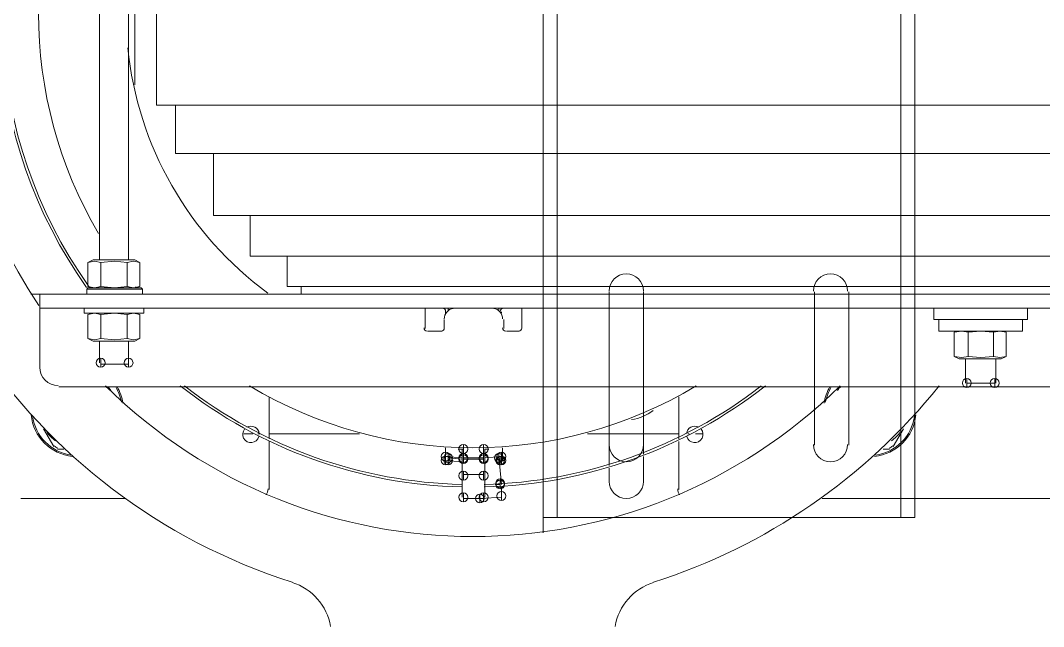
# Model space of a CAD drawing. Extents: x 758840 to 1108724, y -102573 to 143521.
# Drawn here: x 804649 to 805198, y 71139 to 71464 of the extents above; entities that cross this region are included whole.
import ezdxf
from ezdxf.xclip import XClip

# ---------------------------------------------------------------- set-up
doc = ezdxf.new("R2010")
doc.units = 0
doc.header["$LTSCALE"] = 1000
doc.header["$MEASUREMENT"] = 0
for name, color, linetype in [('02电气-设备', 255, 'Continuous'), ('PDF_0', 7, 'Continuous'), ('钢盖板', 6, 'Continuous')]:
    doc.layers.add(name, color=color, linetype=linetype)

# ---------------------------------------------------------------- blocks, each defined once
blk = doc.blocks.new('2500KVA 变压器')
at = {"layer": 'PDF_0', "lineweight": 15}
for points in [[(1854.9, 926.96), (1854.9, 953.51)], [(1655.46, 405.56), (1854.9, 405.56), (1854.9, 945.34)], [(1655.46, 945.34), (1655.46, 405.56)], [(1655.46, 945.34), (1854.9, 945.34)], [(1662.95, 945.34), (1662.95, 405.56)], [(1847.41, 405.56), (1847.41, 945.34)], [(1407.69, 935.13), (1705.15, 935.13)], [(1877.36, 934.45), (1888.25, 935.13)], [(1877.36, 929), (1877.36, 933.77)], [(1886.21, 934.45), (1886.21, 908.58)], [(1897.78, 935.13), (1886.89, 935.13)], [(1898.46, 934.45), (1898.46, 908.58)], [(2079.52, 935.13), (2135.33, 935.13)], [(1782.06, 930.36), (1782.06, 904.5)], [(2001.92, 904.5), (2001.92, 930.36)], [(1801.12, 926.28), (1801.12, 912.67)], [(1819.5, 918.79), (1819.5, 926.28)], [(1854.9, 905.86), (1854.9, 925.6)], [(1877.36, 927.64), (1878.72, 912.67)], [(1880.76, 927.64), (1878.04, 927.64)], [(1819.5, 900.41), (1819.5, 917.43)], [(1886.89, 922.2), (1897.78, 922.2)], [(1876.68, 907.9), (1876.68, 914.71)], [(1877.36, 914.71), (1878.72, 915.39)], [(1886.21, 913.35), (1877.36, 912.67)], [(1878.72, 912.67), (1878.72, 914.71)], [(1897.78, 914.03), (1886.89, 914.03)], [(1897.78, 913.35), (1886.89, 913.35)], [(1898.46, 915.39), (1907.31, 914.71)], [(1898.46, 914.03), (1905.95, 913.35)], [(1907.31, 912.67), (1898.46, 913.35)], [(1905.95, 914.71), (1905.95, 912.67)], [(1907.31, 914.71), (1907.31, 907.9)], [(1661.58, 897.69), (1667.03, 907.22)], [(1669.07, 908.58), (1672.47, 908.58)], [(1690.85, 824.18), (1690.85, 906.54)], [(1709.23, 906.54), (1709.23, 824.18)], [(1801.12, 911.3), (1801.12, 900.41)], [(1801.12, 824.18), (1801.12, 906.54)], [(1819.5, 906.54), (1819.5, 824.18)], [(1885.53, 908.58), (1886.21, 908.58), (1884.16, 908.58)], [(1900.5, 908.58), (1897.78, 908.58)], [(2112.19, 908.58), (2115.59, 908.58)], [(2117.64, 907.22), (2123.08, 897.69)], [(1782.06, 903.14), (1782.06, 880.67)], [(2001.92, 880.67), (2001.92, 903.14)], [(1773.21, 900.41), (1769.13, 900.41)], [(1777.3, 900.41), (1776.62, 900.41)], [(1831.07, 900.41), (1782.06, 900.41)], [(2001.92, 900.41), (1953.59, 900.41)], [(2008.05, 900.41), (2006.69, 900.41)], [(2015.53, 900.41), (2010.77, 900.41)], [(2114.91, 875.23), (325.42, 875.23)], [(1611.89, 860.25), (1611.89, 873.19)], [(1627.55, 873.19), (1612.58, 873.19)], [(1628.23, 860.25), (1628.23, 873.19)], [(1696.98, 877.27), (1695.62, 875.23)], [(2088.37, 875.23), (2087.01, 877.27)], [(2092.45, 862.98), (2077.48, 862.98)], [(2077.48, 850.72), (2077.48, 862.3)], [(2093.13, 850.72), (2093.13, 862.3)], [(2125.12, 865.02), (2125.12, 825.54)], [(1606.45, 858.89), (1609.17, 860.25)], [(1606.45, 858.89), (1609.85, 859.57), (1613.26, 858.89)], [(1606.45, 858.89), (1606.45, 845.96)], [(1609.17, 860.25), (1631.63, 860.25)], [(1613.26, 858.89), (1620.06, 859.57), (1626.87, 858.89)], [(1613.26, 858.89), (1613.26, 845.96)], [(1626.87, 858.89), (1630.27, 859.57), (1634.36, 858.89)], [(1626.87, 858.89), (1626.87, 845.96)], [(1634.36, 858.89), (1631.63, 860.25)], [(1634.36, 858.89), (1634.36, 845.96)], [(1609.17, 845.28), (1606.45, 845.96)], [(1606.45, 845.96), (1609.85, 845.28), (1613.26, 845.96)], [(1613.26, 845.96), (1620.06, 845.28), (1626.87, 845.96)], [(1626.87, 845.96), (1630.27, 845.28), (1634.36, 845.96)], [(1631.63, 845.28), (1634.36, 845.96)], [(2071.35, 849.36), (2074.07, 850.72)], [(2071.35, 849.36), (2074.75, 850.04), (2078.16, 849.36)], [(2071.35, 849.36), (2071.35, 836.43)], [(2074.07, 850.72), (2096.53, 850.72)], [(2078.16, 849.36), (2084.96, 850.04), (2092.45, 849.36)], [(2078.16, 849.36), (2078.16, 836.43)], [(2092.45, 849.36), (2095.85, 850.04), (2099.26, 849.36)], [(2092.45, 849.36), (2092.45, 836.43)], [(2099.26, 849.36), (2096.53, 850.72)], [(2099.26, 849.36), (2099.26, 836.43)], [(1642.52, 845.28), (1597.6, 845.28)], [(1597.6, 839.15), (1597.6, 845.28)], [(1642.52, 839.15), (1642.52, 845.28)], [(1866.47, 843.92), (1866.47, 833.03)], [(1867.83, 845.28), (1874.63, 845.28)], [(1876, 839.15), (1876, 843.92)], [(1907.99, 843.92), (1907.99, 839.15)], [(1909.35, 845.28), (1916.84, 845.28)], [(1918.2, 843.92), (1918.2, 833.03)], [(1594.88, 839.15), (1645.25, 839.15)], [(1594.88, 833.03), (1594.88, 839.15)], [(1645.25, 833.03), (1645.25, 839.15)], [(1877.36, 835.75), (1877.36, 835.07)], [(1907.31, 835.07), (1907.31, 835.75)], [(2101.3, 835.75), (2069.31, 835.75)], [(2069.31, 833.03), (2069.31, 835.75)], [(2074.07, 835.75), (2071.35, 836.43)], [(2071.35, 836.43), (2074.75, 835.75), (2078.16, 836.43)], [(2078.16, 836.43), (2084.96, 835.75), (2092.45, 836.43)], [(2092.45, 836.43), (2095.85, 835.75), (2099.26, 836.43)], [(2096.53, 835.75), (2099.26, 836.43)], [(2101.3, 833.03), (2101.3, 835.75)], [(2125.12, 833.03), (315.21, 833.03)], [(310.44, 825.54), (2129.89, 825.54)], [(1984.9, 821.46), (1984.9, 825.54)], [(2069.99, 825.54), (2069.99, 822.82)], [(2099.94, 825.54), (2099.94, 822.82)], [(1992.39, 821.46), (1532.26, 821.46)], [(1992.39, 805.12), (1992.39, 821.46)], [(2069.99, 822.82), (2099.94, 822.82)], [(2070.67, 822.14), (2069.99, 822.82)], [(2070.67, 822.14), (2099.26, 822.14)], [(2074.07, 822.14), (2071.35, 821.46)], [(2078.16, 821.46), (2074.75, 822.14), (2071.35, 821.46)], [(2071.35, 808.52), (2071.35, 821.46)], [(2092.45, 821.46), (2084.96, 822.14), (2078.16, 821.46)], [(2078.16, 808.52), (2078.16, 821.46)], [(2099.26, 821.46), (2095.85, 822.14), (2092.45, 821.46)], [(2092.45, 808.52), (2092.45, 821.46)], [(2096.53, 822.14), (2099.26, 821.46)], [(2099.26, 822.14), (2099.94, 822.82)], [(2099.26, 808.52), (2099.26, 821.46)], [(2071.35, 808.52), (2074.07, 807.16)], [(2078.16, 808.52), (2074.75, 807.84), (2071.35, 808.52)], [(2092.45, 808.52), (2084.96, 807.84), (2078.16, 808.52)], [(2099.26, 808.52), (2095.85, 807.84), (2092.45, 808.52)], [(2099.26, 808.52), (2096.53, 807.16)], [(2012.13, 805.12), (1526.81, 805.12)], [(2012.13, 783.34), (2012.13, 805.12)], [(2096.53, 807.16), (2074.07, 807.16)], [(2077.48, 551.23), (2077.48, 807.16)], [(2093.13, 551.23), (2093.13, 807.16)], [(2031.87, 783.34), (1526.81, 783.34)], [(2031.87, 749.98), (2031.87, 783.34)], [(2052.29, 749.98), (1526.81, 749.98)], [(2052.29, 724.12), (2052.29, 749.98)], [(2062.5, 724.12), (1526.81, 724.12)], [(2062.5, 626.1), (2062.5, 724.12)], [(2074.07, 636.99), (2074.07, 713.23)]]:
    blk.add_lwpolyline(points, dxfattribs=at)
for points in [[(1877.36, 931.38), (1877.36, 936.15), (1877.36, 936.15)], [(1886.89, 932.06), (1886.89, 936.83), (1886.89, 936.83)], [(1888.93, 932.75), (1888.93, 937.51), (1888.93, 937.51)], [(1888.93, 932.75), (1888.93, 937.51), (1888.93, 937.51)], [(1897.78, 932.06), (1897.78, 936.83), (1897.78, 936.83)], [(1878.04, 925.26), (1878.04, 930.02), (1878.04, 930.02)], [(1878.04, 924.58), (1878.04, 929.34), (1878.04, 929.34)], [(1886.89, 920.49), (1886.89, 925.26), (1886.89, 925.26)], [(1897.78, 920.49), (1897.78, 925.26), (1897.78, 925.26)], [(1877.36, 912.33), (1877.36, 917.09), (1877.36, 917.09)], [(1878.04, 912.33), (1878.04, 917.09), (1878.04, 917.09)], [(1905.95, 912.33), (1905.95, 917.09), (1905.95, 917.09)], [(1907.31, 912.33), (1907.31, 917.09), (1907.31, 917.09)], [(1877.36, 910.28), (1877.36, 915.05), (1877.36, 915.05)], [(1878.72, 910.96), (1878.72, 915.73), (1878.72, 915.73)], [(1878.72, 910.96), (1878.72, 915.73), (1878.72, 915.73)], [(1886.89, 911.64), (1886.89, 916.41), (1886.89, 916.41)], [(1886.89, 910.96), (1886.89, 915.73), (1886.89, 915.73)], [(1897.78, 911.64), (1897.78, 916.41), (1897.78, 916.41)], [(1897.78, 910.96), (1897.78, 915.73), (1897.78, 915.73)], [(1905.95, 910.96), (1905.95, 915.73), (1905.95, 915.73)], [(1907.31, 910.28), (1907.31, 915.05), (1907.31, 915.05)], [(1886.89, 906.2), (1886.89, 910.96), (1886.89, 910.96)], [(1897.78, 906.2), (1897.78, 910.96), (1897.78, 910.96)], [(1612.58, 870.8), (1612.58, 875.57), (1612.58, 875.57)], [(1627.55, 870.8), (1627.55, 875.57), (1627.55, 875.57)], [(2077.48, 859.91), (2077.48, 864.68), (2077.48, 864.68)], [(2092.45, 859.91), (2092.45, 864.68), (2092.45, 864.68)], [(1878.72, 834.39), (1878.72, 833.03)], [(1905.95, 834.39), (1905.95, 833.03)]]:
    blk.add_lwpolyline(points, close=True, dxfattribs=at)
for points in [[(1816.32, 1003.72), (1814.36, 992.62), (1806.4, 983.53), (1795.66, 980.11)], [(1989.69, 980.11), (1978.94, 983.53), (1970.99, 992.62), (1969.03, 1003.72)], [(1642.44, 874.65), (1681.99, 924.15), (1735.33, 960.82), (1795.72, 980)], [(1695.49, 874.66), (1804.82, 982.51), (1980.52, 982.51), (2089.86, 874.66)], [(1989.63, 980), (2132.19, 934.71), (2224.42, 796.77), (2211.79, 647.72)], [(1801.12, 925.94), (1801.12, 931.01), (1805.24, 935.13), (1810.31, 935.13)], [(1810.31, 935.13), (1815.39, 935.13), (1819.5, 931.01), (1819.5, 925.94)], [(1735.51, 874.61), (1778.71, 908.58), (1831.74, 927.64), (1886.68, 928.93)], [(1781.69, 933.13), (1782.37, 932.24), (1782.74, 931.15), (1782.74, 930.02)], [(1898.67, 928.93), (1953.6, 927.64), (2006.64, 908.58), (2049.83, 874.61)], [(2002.6, 930.02), (2002.6, 931.15), (2002.97, 932.24), (2003.66, 933.13)], [(1737.85, 874.7), (1780.54, 907.76), (1832.7, 926.29), (1886.69, 927.57)], [(1898.66, 927.57), (1952.65, 926.29), (2004.81, 907.76), (2047.5, 874.7)], [(1772.78, 874.71), (1846.58, 918.96), (1938.76, 918.96), (2012.56, 874.71)], [(1654.9, 890.27), (1656.06, 902.05), (1665.38, 911.37), (1677.17, 912.54)], [(1655.65, 890.84), (1657.03, 901.79), (1665.65, 910.41), (1676.6, 911.8)], [(1691.53, 906.2), (1691.53, 911.27), (1695.65, 915.39), (1700.72, 915.39)], [(1700.72, 915.39), (1705.8, 915.39), (1709.91, 911.27), (1709.91, 906.2)], [(1801.12, 906.2), (1801.12, 911.27), (1805.24, 915.39), (1810.31, 915.39)], [(1810.31, 915.39), (1815.39, 915.39), (1819.5, 911.27), (1819.5, 906.2)], [(2107.5, 912.54), (2119.28, 911.37), (2128.6, 902.05), (2129.77, 890.27)], [(2108.07, 911.8), (2119.01, 910.41), (2127.64, 901.79), (2129.02, 890.84)], [(1667.19, 906.94), (1667.87, 907.38), (1668.57, 907.78), (1669.28, 908.15)], [(2115.38, 908.15), (2116.1, 907.78), (2116.8, 907.38), (2117.47, 906.94)], [(1663.23, 899.42), (1664.53, 901.26), (1666.14, 902.87), (1667.97, 904.18)], [(1770.19, 897.89), (1769.01, 899.27), (1768.8, 901.23), (1769.65, 902.84)], [(1769.65, 902.84), (1770.51, 904.44), (1772.25, 905.36), (1774.06, 905.15)], [(1774.06, 905.15), (1775.86, 904.94), (1777.36, 903.65), (1777.83, 901.9)], [(2007.52, 901.9), (2007.99, 903.65), (2009.48, 904.94), (2011.29, 905.15)], [(2011.29, 905.15), (2013.09, 905.36), (2014.84, 904.44), (2015.7, 902.84)], [(2015.7, 902.84), (2016.55, 901.23), (2016.34, 899.27), (2015.16, 897.89)], [(2116.69, 904.18), (2118.53, 902.87), (2120.13, 901.26), (2121.43, 899.42)], [(1775.61, 896.84), (1774.3, 896.15), (1772.73, 896.16), (1771.43, 896.87)], [(1777.96, 900.3), (1777.8, 898.83), (1776.92, 897.53), (1775.61, 896.84)], [(2009.73, 896.84), (2008.42, 897.53), (2007.54, 898.83), (2007.39, 900.3)], [(2013.92, 896.87), (2012.62, 896.16), (2011.05, 896.15), (2009.73, 896.84)], [(1795.95, 887.84), (1799.27, 890.53), (1803.28, 892.23), (1807.52, 892.75)], [(1703.38, 883.39), (1702.84, 880.53), (1701.8, 877.78), (1700.28, 875.29)], [(1704.16, 883.95), (1703.68, 880.86), (1702.61, 877.89), (1701.02, 875.2)], [(2083.64, 875.2), (2082.05, 877.89), (2080.99, 880.86), (2080.5, 883.95)], [(2084.38, 875.29), (2082.87, 877.78), (2081.82, 880.53), (2081.29, 883.39)], [(1695.52, 875.55), (1695.4, 875.39), (1695.27, 875.24), (1695.15, 875.09)], [(2089.52, 875.09), (2089.39, 875.24), (2089.27, 875.39), (2089.15, 875.55)], [(2115.25, 874.55), (2120.7, 874.55), (2125.12, 870.13), (2125.12, 864.68)], [(1866.47, 843.58), (1866.47, 844.52), (1867.23, 845.28), (1868.17, 845.28)], [(1874.98, 845.28), (1875.92, 845.28), (1876.68, 844.52), (1876.68, 843.58)], [(1907.99, 843.58), (1907.99, 844.52), (1908.75, 845.28), (1909.69, 845.28)], [(1917.18, 845.28), (1918.12, 845.28), (1918.88, 844.52), (1918.88, 843.58)], [(1878.04, 834.73), (1878.04, 833.79), (1877.28, 833.03), (1876.34, 833.03)], [(1881.45, 833.12), (1878.69, 833.61), (1876.68, 836.01), (1876.68, 838.81)], [(1907.99, 838.81), (1907.99, 836.01), (1905.98, 833.61), (1903.22, 833.12)], [(1909.01, 833.03), (1908.07, 833.03), (1907.31, 833.79), (1907.31, 834.73)], [(2125.56, 831.61), (2189.41, 736.8), (2189.41, 612.74), (2125.56, 517.93)], [(1700.72, 814.65), (1695.65, 814.65), (1691.53, 818.76), (1691.53, 823.84)], [(1709.91, 823.84), (1709.91, 818.76), (1705.8, 814.65), (1700.72, 814.65)], [(1810.31, 814.65), (1805.24, 814.65), (1801.12, 818.76), (1801.12, 823.84)], [(1819.5, 823.84), (1819.5, 818.76), (1815.39, 814.65), (1810.31, 814.65)], [(2002.71, 824.93), (2045.28, 793.74), (2072.61, 745.94), (2077.9, 693.43)], [(2073.65, 821.73), (2073.71, 821.66), (2073.76, 821.59), (2073.82, 821.52)], [(2098.46, 821.72), (2098.65, 821.46), (2098.83, 821.21), (2099.01, 820.95)], [(2099.47, 820.3), (2154.9, 741.52), (2160.77, 638.1), (2114.6, 553.56)], [(2100.01, 821.9), (2156.26, 742.62), (2162.39, 638.2), (2115.78, 552.89)], [(2093.62, 792.97), (2136.53, 720.01), (2136.53, 629.53), (2093.62, 556.57)]]:
    blk.add_open_spline(points, degree=3, dxfattribs=at)
for points in [[(1877.36, 936.15), (1876.05, 936.15), (1874.98, 935.08), (1874.98, 933.77), (1874.98, 932.46), (1876.05, 931.38), (1877.36, 931.38), (1878.67, 931.38), (1879.74, 932.46), (1879.74, 933.77), (1879.74, 935.08), (1878.67, 936.15), (1877.36, 936.15)], [(1886.89, 936.83), (1885.58, 936.83), (1884.5, 935.76), (1884.5, 934.45), (1884.5, 933.14), (1885.58, 932.06), (1886.89, 932.06), (1888.2, 932.06), (1889.27, 933.14), (1889.27, 934.45), (1889.27, 935.76), (1888.2, 936.83), (1886.89, 936.83)], [(1888.93, 937.51), (1887.62, 937.51), (1886.55, 936.44), (1886.55, 935.13), (1886.55, 933.82), (1887.62, 932.75), (1888.93, 932.75), (1890.24, 932.75), (1891.31, 933.82), (1891.31, 935.13), (1891.31, 936.44), (1890.24, 937.51), (1888.93, 937.51)], [(1888.93, 937.51), (1887.62, 937.51), (1886.55, 936.44), (1886.55, 935.13), (1886.55, 933.82), (1887.62, 932.75), (1888.93, 932.75), (1890.24, 932.75), (1891.31, 933.82), (1891.31, 935.13), (1891.31, 936.44), (1890.24, 937.51), (1888.93, 937.51)], [(1897.78, 936.83), (1896.47, 936.83), (1895.4, 935.76), (1895.4, 934.45), (1895.4, 933.14), (1896.47, 932.06), (1897.78, 932.06), (1899.09, 932.06), (1900.16, 933.14), (1900.16, 934.45), (1900.16, 935.76), (1899.09, 936.83), (1897.78, 936.83)], [(1878.04, 930.02), (1876.73, 930.02), (1875.66, 928.95), (1875.66, 927.64), (1875.66, 926.33), (1876.73, 925.26), (1878.04, 925.26), (1879.35, 925.26), (1880.42, 926.33), (1880.42, 927.64), (1880.42, 928.95), (1879.35, 930.02), (1878.04, 930.02)], [(1878.04, 929.34), (1876.73, 929.34), (1875.66, 928.27), (1875.66, 926.96), (1875.66, 925.65), (1876.73, 924.58), (1878.04, 924.58), (1879.35, 924.58), (1880.42, 925.65), (1880.42, 926.96), (1880.42, 928.27), (1879.35, 929.34), (1878.04, 929.34)], [(1886.89, 925.26), (1885.58, 925.26), (1884.5, 924.19), (1884.5, 922.88), (1884.5, 921.57), (1885.58, 920.49), (1886.89, 920.49), (1888.2, 920.49), (1889.27, 921.57), (1889.27, 922.88), (1889.27, 924.19), (1888.2, 925.26), (1886.89, 925.26)], [(1897.78, 925.26), (1896.47, 925.26), (1895.4, 924.19), (1895.4, 922.88), (1895.4, 921.57), (1896.47, 920.49), (1897.78, 920.49), (1899.09, 920.49), (1900.16, 921.57), (1900.16, 922.88), (1900.16, 924.19), (1899.09, 925.26), (1897.78, 925.26)], [(1877.36, 917.09), (1876.05, 917.09), (1874.98, 916.02), (1874.98, 914.71), (1874.98, 913.4), (1876.05, 912.33), (1877.36, 912.33), (1878.67, 912.33), (1879.74, 913.4), (1879.74, 914.71), (1879.74, 916.02), (1878.67, 917.09), (1877.36, 917.09)], [(1878.04, 917.09), (1876.73, 917.09), (1875.66, 916.02), (1875.66, 914.71), (1875.66, 913.4), (1876.73, 912.33), (1878.04, 912.33), (1879.35, 912.33), (1880.42, 913.4), (1880.42, 914.71), (1880.42, 916.02), (1879.35, 917.09), (1878.04, 917.09)], [(1905.95, 917.09), (1904.64, 917.09), (1903.56, 916.02), (1903.56, 914.71), (1903.56, 913.4), (1904.64, 912.33), (1905.95, 912.33), (1907.26, 912.33), (1908.33, 913.4), (1908.33, 914.71), (1908.33, 916.02), (1907.26, 917.09), (1905.95, 917.09)], [(1907.31, 917.09), (1906, 917.09), (1904.93, 916.02), (1904.93, 914.71), (1904.93, 913.4), (1906, 912.33), (1907.31, 912.33), (1908.62, 912.33), (1909.69, 913.4), (1909.69, 914.71), (1909.69, 916.02), (1908.62, 917.09), (1907.31, 917.09)], [(1877.36, 915.05), (1876.05, 915.05), (1874.98, 913.98), (1874.98, 912.67), (1874.98, 911.36), (1876.05, 910.28), (1877.36, 910.28), (1878.67, 910.28), (1879.74, 911.36), (1879.74, 912.67), (1879.74, 913.98), (1878.67, 915.05), (1877.36, 915.05)], [(1878.72, 915.73), (1877.41, 915.73), (1876.34, 914.66), (1876.34, 913.35), (1876.34, 912.04), (1877.41, 910.96), (1878.72, 910.96), (1880.03, 910.96), (1881.1, 912.04), (1881.1, 913.35), (1881.1, 914.66), (1880.03, 915.73), (1878.72, 915.73)], [(1878.72, 915.73), (1877.41, 915.73), (1876.34, 914.66), (1876.34, 913.35), (1876.34, 912.04), (1877.41, 910.96), (1878.72, 910.96), (1880.03, 910.96), (1881.1, 912.04), (1881.1, 913.35), (1881.1, 914.66), (1880.03, 915.73), (1878.72, 915.73)], [(1886.89, 916.41), (1885.58, 916.41), (1884.5, 915.34), (1884.5, 914.03), (1884.5, 912.72), (1885.58, 911.64), (1886.89, 911.64), (1888.2, 911.64), (1889.27, 912.72), (1889.27, 914.03), (1889.27, 915.34), (1888.2, 916.41), (1886.89, 916.41)], [(1886.89, 915.73), (1885.58, 915.73), (1884.5, 914.66), (1884.5, 913.35), (1884.5, 912.04), (1885.58, 910.96), (1886.89, 910.96), (1888.2, 910.96), (1889.27, 912.04), (1889.27, 913.35), (1889.27, 914.66), (1888.2, 915.73), (1886.89, 915.73)], [(1897.78, 916.41), (1896.47, 916.41), (1895.4, 915.34), (1895.4, 914.03), (1895.4, 912.72), (1896.47, 911.64), (1897.78, 911.64), (1899.09, 911.64), (1900.16, 912.72), (1900.16, 914.03), (1900.16, 915.34), (1899.09, 916.41), (1897.78, 916.41)], [(1897.78, 915.73), (1896.47, 915.73), (1895.4, 914.66), (1895.4, 913.35), (1895.4, 912.04), (1896.47, 910.96), (1897.78, 910.96), (1899.09, 910.96), (1900.16, 912.04), (1900.16, 913.35), (1900.16, 914.66), (1899.09, 915.73), (1897.78, 915.73)], [(1905.95, 915.73), (1904.64, 915.73), (1903.56, 914.66), (1903.56, 913.35), (1903.56, 912.04), (1904.64, 910.96), (1905.95, 910.96), (1907.26, 910.96), (1908.33, 912.04), (1908.33, 913.35), (1908.33, 914.66), (1907.26, 915.73), (1905.95, 915.73)], [(1907.31, 915.05), (1906, 915.05), (1904.93, 913.98), (1904.93, 912.67), (1904.93, 911.36), (1906, 910.28), (1907.31, 910.28), (1908.62, 910.28), (1909.69, 911.36), (1909.69, 912.67), (1909.69, 913.98), (1908.62, 915.05), (1907.31, 915.05)], [(1886.89, 910.96), (1885.58, 910.96), (1884.5, 909.89), (1884.5, 908.58), (1884.5, 907.27), (1885.58, 906.2), (1886.89, 906.2), (1888.2, 906.2), (1889.27, 907.27), (1889.27, 908.58), (1889.27, 909.89), (1888.2, 910.96), (1886.89, 910.96)], [(1897.78, 910.96), (1896.47, 910.96), (1895.4, 909.89), (1895.4, 908.58), (1895.4, 907.27), (1896.47, 906.2), (1897.78, 906.2), (1899.09, 906.2), (1900.16, 907.27), (1900.16, 908.58), (1900.16, 909.89), (1899.09, 910.96), (1897.78, 910.96)], [(1612.58, 875.57), (1611.26, 875.57), (1610.19, 874.5), (1610.19, 873.19), (1610.19, 871.88), (1611.26, 870.8), (1612.58, 870.8), (1613.89, 870.8), (1614.96, 871.88), (1614.96, 873.19), (1614.96, 874.5), (1613.89, 875.57), (1612.58, 875.57)], [(1627.55, 875.57), (1626.24, 875.57), (1625.17, 874.5), (1625.17, 873.19), (1625.17, 871.88), (1626.24, 870.8), (1627.55, 870.8), (1628.86, 870.8), (1629.93, 871.88), (1629.93, 873.19), (1629.93, 874.5), (1628.86, 875.57), (1627.55, 875.57)], [(2077.48, 864.68), (2076.17, 864.68), (2075.09, 863.61), (2075.09, 862.3), (2075.09, 860.99), (2076.17, 859.91), (2077.48, 859.91), (2078.79, 859.91), (2079.86, 860.99), (2079.86, 862.3), (2079.86, 863.61), (2078.79, 864.68), (2077.48, 864.68)], [(2092.45, 864.68), (2091.14, 864.68), (2090.07, 863.61), (2090.07, 862.3), (2090.07, 860.99), (2091.14, 859.91), (2092.45, 859.91), (2093.76, 859.91), (2094.83, 860.99), (2094.83, 862.3), (2094.83, 863.61), (2093.76, 864.68), (2092.45, 864.68)]]:
    blk.add_open_spline(points, degree=3, knots=[0, 0, 0, 0, 1, 1, 1, 2, 2, 2, 3, 3, 3, 4, 4, 4, 4], dxfattribs=at)
for points in [[(1877.36, 931.38), (1877.36, 936.15), (1877.36, 936.15)], [(1886.89, 932.06), (1886.89, 936.83), (1886.89, 936.83)], [(1888.93, 932.75), (1888.93, 937.51), (1888.93, 937.51)], [(1888.93, 932.75), (1888.93, 937.51), (1888.93, 937.51)], [(1897.78, 932.06), (1897.78, 936.83), (1897.78, 936.83)], [(1878.04, 925.26), (1878.04, 930.02), (1878.04, 930.02)], [(1878.04, 924.58), (1878.04, 929.34), (1878.04, 929.34)], [(1886.89, 920.49), (1886.89, 925.26), (1886.89, 925.26)], [(1897.78, 920.49), (1897.78, 925.26), (1897.78, 925.26)], [(1877.36, 912.33), (1877.36, 917.09), (1877.36, 917.09)], [(1878.04, 912.33), (1878.04, 917.09), (1878.04, 917.09)], [(1905.95, 912.33), (1905.95, 917.09), (1905.95, 917.09)], [(1907.31, 912.33), (1907.31, 917.09), (1907.31, 917.09)], [(1877.36, 910.28), (1877.36, 915.05), (1877.36, 915.05)], [(1878.72, 910.96), (1878.72, 915.73), (1878.72, 915.73)], [(1878.72, 910.96), (1878.72, 915.73), (1878.72, 915.73)], [(1886.89, 911.64), (1886.89, 916.41), (1886.89, 916.41)], [(1886.89, 910.96), (1886.89, 915.73), (1886.89, 915.73)], [(1897.78, 911.64), (1897.78, 916.41), (1897.78, 916.41)], [(1897.78, 910.96), (1897.78, 915.73), (1897.78, 915.73)], [(1905.95, 910.96), (1905.95, 915.73), (1905.95, 915.73)], [(1907.31, 910.28), (1907.31, 915.05), (1907.31, 915.05)], [(1886.89, 906.2), (1886.89, 910.96), (1886.89, 910.96)], [(1897.78, 906.2), (1897.78, 910.96), (1897.78, 910.96)], [(1612.58, 870.8), (1612.58, 875.57), (1612.58, 875.57)], [(1627.55, 870.8), (1627.55, 875.57), (1627.55, 875.57)], [(2077.48, 859.91), (2077.48, 864.68), (2077.48, 864.68)], [(2092.45, 859.91), (2092.45, 864.68), (2092.45, 864.68)]]:
    blk.add_solid(points, dxfattribs=at)
blk = doc.blocks.new('BD4-PAL0101-LVPM-01')
at = {"layer": '02电气-设备', "color": 5, "ltscale": 5, "rotation": 180}
blk.add_blockref('2500KVA 变压器', (8320759.06, -4137201.09), dxfattribs=at)
blk = doc.blocks.new('A$C675A25EF')
at = {"layer": '钢盖板'}
h = blk.add_hatch(dxfattribs=at)
h.set_pattern_fill('ANSI31', color=8, scale=500)
h.set_pattern_definition([(45, (0, 0), (-561.266, 561.266), [])])
edge = h.paths.add_edge_path()
edge.add_line((17031.33, -23542.03), (-335.1, -23542.03))
edge.add_line((-335.1, -23542.03), (-335.1, -32435.91))
edge.add_line((-335.1, -32435.91), (364.9, -32435.91))
edge.add_line((364.9, -32435.91), (364.9, -24242.03))
edge.add_line((364.9, -24242.03), (17031.33, -24242.03))

msp = doc.modelspace()

# ---------------------------------------------------------------- block references
at = {"layer": '02电气-设备'}
msp.add_blockref('BD4-PAL0101-LVPM-01', (-7513975.04, 4209343.63), dxfattribs=at)
at = {"layer": '钢盖板', "color": 8}
ref = msp.add_blockref('A$C675A25EF', (789811.69, 45785.61), dxfattribs=dict(at, xscale=-1, rotation=180))
XClip(ref).set_block_clipping_path([(-928.670863559, -70942.9526504109), (122721.3291515426, 2298.0898296545)])

doc.saveas('drawing.dxf')
